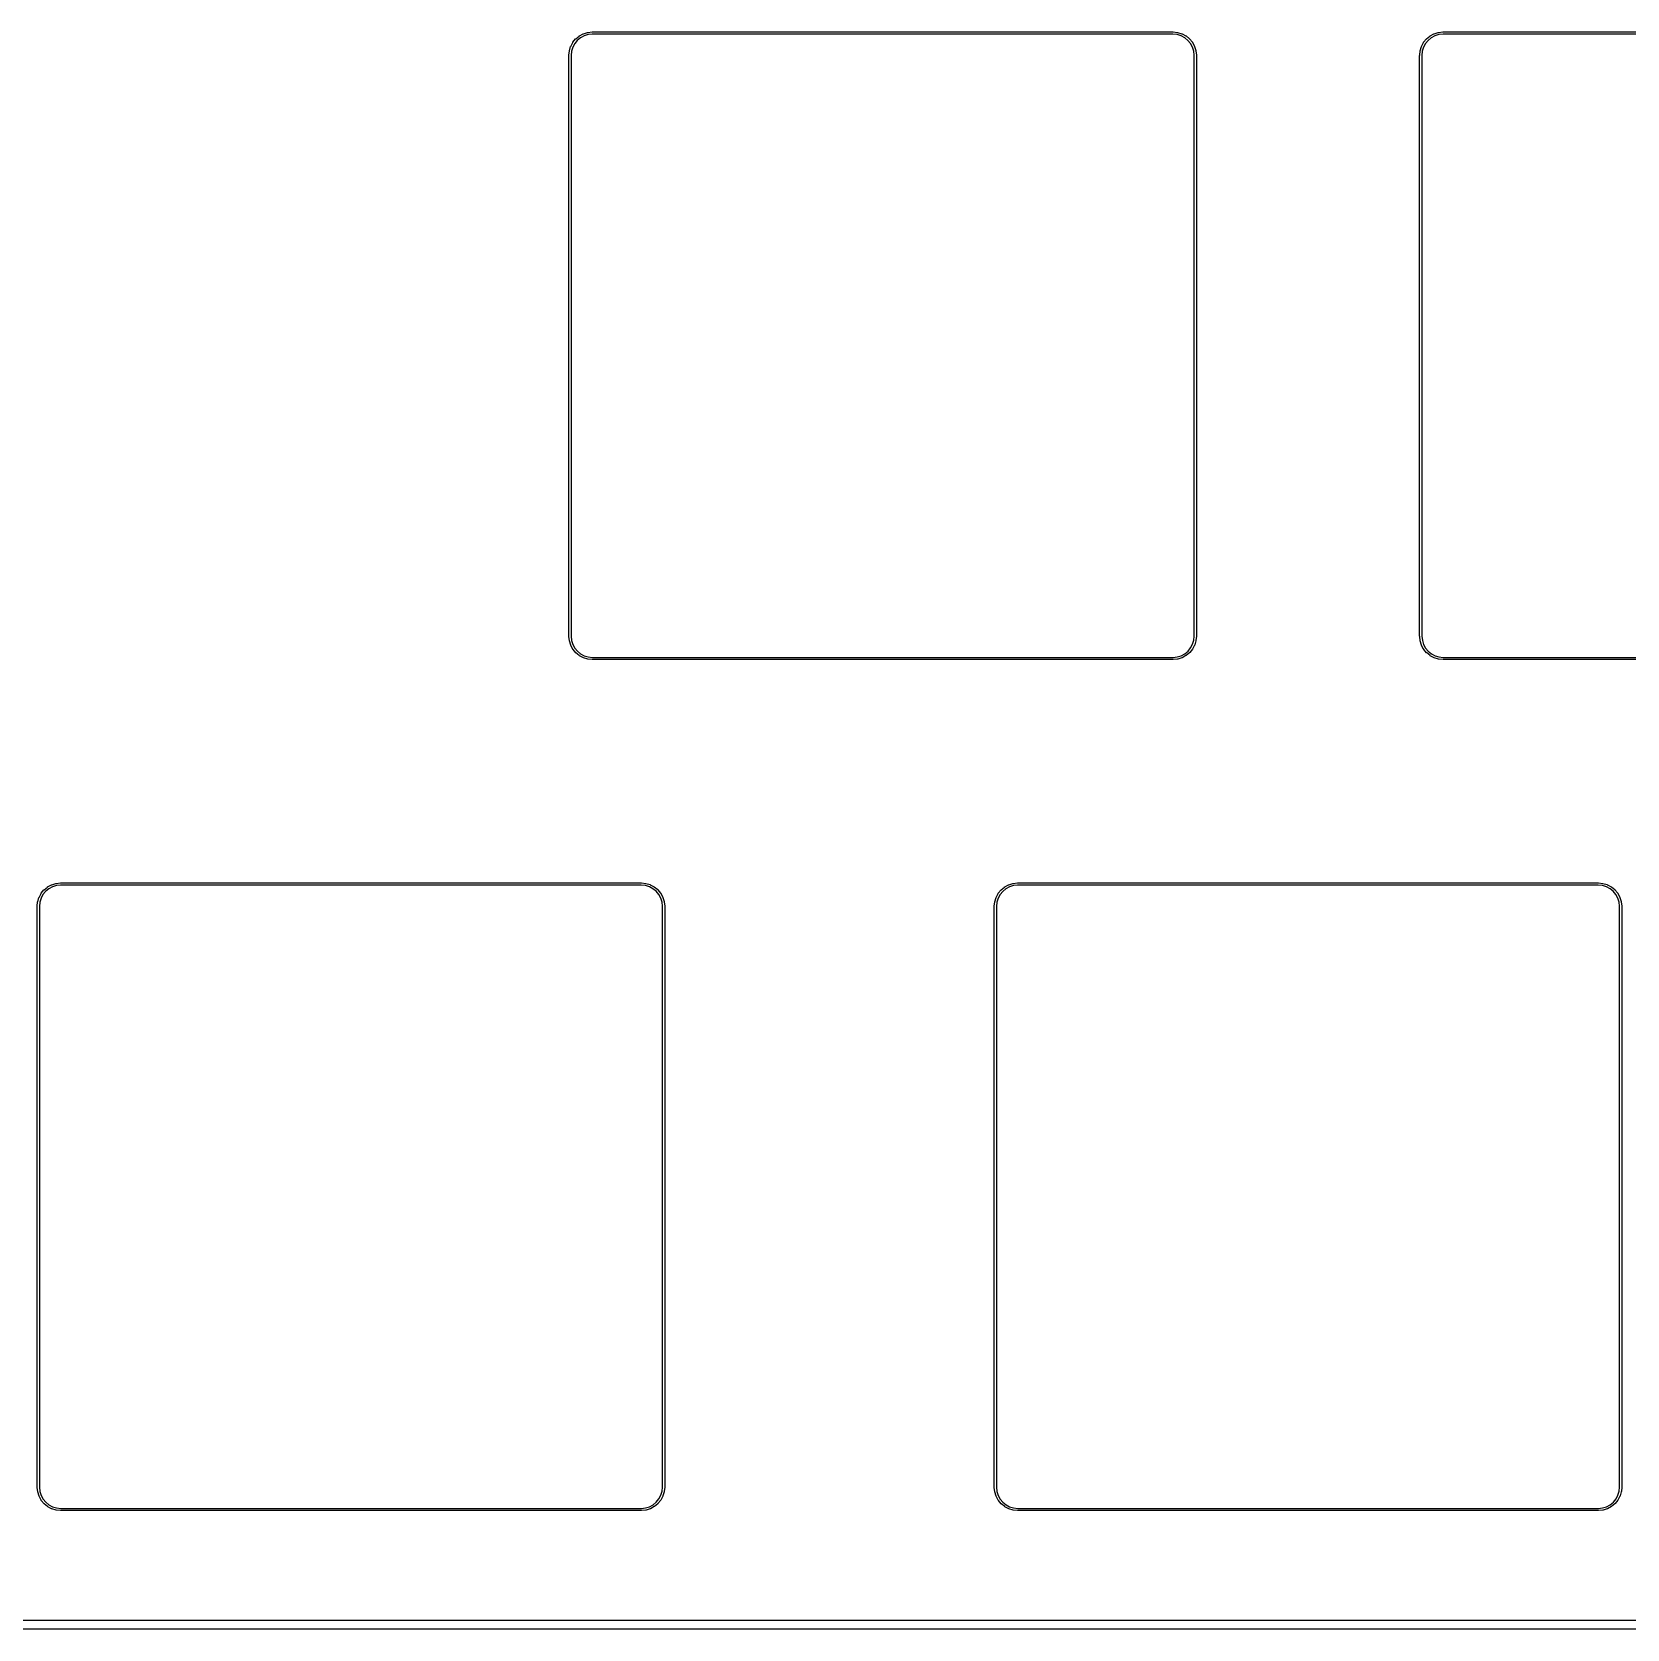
# Model space of a CAD drawing. Extents: x 13 to 256, y -97 to -9.
# Drawn here: x 36.51 to 72.23, y -91.43 to -55.68 of the extents above; entities that cross this region are included whole.
import ezdxf

# ---------------------------------------------------------------- set-up
doc = ezdxf.new("R2010")
doc.units = 0
doc.layers.add('BLACK', color=7, linetype='CONTINUOUS')

msp = doc.modelspace()

# ---------------------------------------------------------------- linework, layer by layer
at = {"layer": 'BLACK', "linetype": 'CONTINUOUS'}
for p, q in [((48.6883, -55.8307), (48.7635, -55.7685)), ((48.7635, -55.7685), (48.7637, -55.7683)), ((48.7637, -55.7683), (48.7657, -55.767)), ((48.7657, -55.767), (48.7675, -55.7658)), ((48.7675, -55.7658), (48.8534, -55.7194)), ((48.875, -55.7645), (48.7935, -55.8086)), ((48.8534, -55.7194), (48.8537, -55.7192)), ((48.8537, -55.7192), (48.8558, -55.7184)), ((48.8558, -55.7184), (48.8578, -55.7175)), ((48.8578, -55.7175), (48.9511, -55.6886)), ((48.9635, -55.7371), (48.875, -55.7645)), ((48.9511, -55.6886), (48.9514, -55.6885)), ((48.9514, -55.6885), (48.9536, -55.6881)), ((48.9536, -55.6881), (48.9558, -55.6876)), ((48.9558, -55.6876), (49.0529, -55.6774)), ((49.0569, -55.7273), (48.9635, -55.7371)), ((49.0529, -55.6774), (49.0532, -55.6774)), ((49.0532, -55.6774), (49.0543, -55.6774)), ((49.0543, -55.6774), (49.0554, -55.6773)), ((49.0554, -55.6773), (49.0577, -55.6773)), ((49.0591, -55.7273), (49.0569, -55.7273)), ((49.0577, -55.6773), (49.0578, -55.6773)), ((49.0578, -55.6773), (62.0602, -55.6773)), ((62.0578, -55.7273), (49.0591, -55.7273)), ((62.1512, -55.7365), (62.0578, -55.7273)), ((62.0602, -55.6773), (62.0614, -55.6774)), ((62.0614, -55.6774), (62.0614, -55.6774)), ((62.0614, -55.6774), (62.1586, -55.6869)), ((62.24, -55.7633), (62.1512, -55.7365)), ((62.1586, -55.6869), (62.1589, -55.687)), ((62.1589, -55.687), (62.1611, -55.6875)), ((62.1611, -55.6875), (62.1633, -55.6879)), ((62.1633, -55.6879), (62.2568, -55.7161)), ((62.3218, -55.8068), (62.24, -55.7633)), ((62.2568, -55.7161), (62.2571, -55.7162)), ((62.2571, -55.7162), (62.2592, -55.7171)), ((62.2592, -55.7171), (62.2613, -55.718)), ((62.2613, -55.718), (62.3474, -55.7638)), ((62.3474, -55.7638), (62.3477, -55.7639)), ((62.3477, -55.7639), (62.3496, -55.7652)), ((62.3496, -55.7652), (62.3515, -55.7665)), ((62.3515, -55.7665), (62.4271, -55.8281)), ((67.7371, -55.8307), (67.8123, -55.7685)), ((67.8123, -55.7685), (67.8125, -55.7683)), ((67.8125, -55.7683), (67.8145, -55.767)), ((67.8145, -55.767), (67.8163, -55.7658)), ((67.8163, -55.7658), (67.9022, -55.7194)), ((67.9238, -55.7645), (67.8423, -55.8086)), ((67.9022, -55.7194), (67.9025, -55.7192)), ((67.9025, -55.7192), (67.9046, -55.7184)), ((67.9046, -55.7184), (67.9066, -55.7175)), ((67.9066, -55.7175), (67.9999, -55.6886)), ((68.0123, -55.7371), (67.9238, -55.7645)), ((67.9999, -55.6886), (68.0002, -55.6885)), ((68.0002, -55.6885), (68.0024, -55.6881)), ((68.0024, -55.6881), (68.0046, -55.6876)), ((68.0046, -55.6876), (68.1017, -55.6774)), ((68.1057, -55.7273), (68.0123, -55.7371)), ((68.1017, -55.6774), (68.102, -55.6774)), ((68.102, -55.6774), (68.1031, -55.6774)), ((68.1031, -55.6774), (68.1042, -55.6773)), ((68.1042, -55.6773), (68.1065, -55.6773)), ((68.1079, -55.7273), (68.1057, -55.7273)), ((68.1065, -55.6773), (68.1066, -55.6773)), ((68.1066, -55.6773), (81.109, -55.6773)), ((81.1066, -55.7273), (68.1079, -55.7273)), ((48.5341, -56.1999), (48.5436, -56.1027)), ((48.5436, -56.1027), (48.5437, -56.1024)), ((48.5437, -56.1024), (48.5442, -56.1001)), ((48.5442, -56.1001), (48.5446, -56.098)), ((48.5446, -56.098), (48.5728, -56.0045)), ((48.5728, -56.0045), (48.5729, -56.0042)), ((48.5729, -56.0042), (48.5738, -56.0021)), ((48.5738, -56.0021), (48.5747, -56)), ((48.5747, -56), (48.6205, -55.9139)), ((48.5932, -56.1101), (48.584, -56.2035)), ((48.62, -56.0213), (48.5932, -56.1101)), ((48.6635, -55.9395), (48.62, -56.0213)), ((48.6205, -55.9139), (48.6206, -55.9136)), ((48.6206, -55.9136), (48.6219, -55.9117)), ((48.6219, -55.9117), (48.6232, -55.9098)), ((48.6232, -55.9098), (48.6848, -55.8342)), ((48.722, -55.8677), (48.6635, -55.9395)), ((48.6848, -55.8342), (48.6851, -55.8339)), ((48.6851, -55.8339), (48.6867, -55.8323)), ((48.6867, -55.8323), (48.6883, -55.8307)), ((48.7935, -55.8086), (48.722, -55.8677)), ((62.3936, -55.8653), (62.3218, -55.8068)), ((62.4527, -55.9368), (62.3936, -55.8653)), ((62.4271, -55.8281), (62.4274, -55.8284)), ((62.4274, -55.8284), (62.429, -55.83)), ((62.429, -55.83), (62.4306, -55.8316)), ((62.4306, -55.8316), (62.4928, -55.9068)), ((62.4968, -56.0183), (62.4527, -55.9368)), ((62.4928, -55.9068), (62.493, -55.907)), ((62.493, -55.907), (62.4943, -55.909)), ((62.4943, -55.909), (62.4955, -55.9108)), ((62.4955, -55.9108), (62.5419, -55.9967)), ((62.5242, -56.1068), (62.4968, -56.0183)), ((62.534, -56.2002), (62.5242, -56.1068)), ((62.5419, -55.9967), (62.5421, -55.997)), ((62.5421, -55.997), (62.5429, -55.9991)), ((62.5429, -55.9991), (62.5438, -56.0011)), ((62.5438, -56.0011), (62.5727, -56.0944)), ((62.5727, -56.0944), (62.5728, -56.0947)), ((62.5728, -56.0947), (62.5732, -56.0969)), ((62.5732, -56.0969), (62.5737, -56.0991)), ((62.5737, -56.0991), (62.5839, -56.1962)), ((67.5829, -56.1999), (67.5924, -56.1027)), ((67.5924, -56.1027), (67.5925, -56.1024)), ((67.5925, -56.1024), (67.593, -56.1001)), ((67.593, -56.1001), (67.5934, -56.098)), ((67.5934, -56.098), (67.6216, -56.0045)), ((67.6216, -56.0045), (67.6217, -56.0042)), ((67.6217, -56.0042), (67.6226, -56.0021)), ((67.6226, -56.0021), (67.6235, -56)), ((67.6235, -56), (67.6693, -55.9139)), ((67.642, -56.1101), (67.6328, -56.2035)), ((67.6688, -56.0213), (67.642, -56.1101)), ((67.7123, -55.9395), (67.6688, -56.0213)), ((67.6693, -55.9139), (67.6694, -55.9136)), ((67.6694, -55.9136), (67.6707, -55.9117)), ((67.6707, -55.9117), (67.672, -55.9098)), ((67.672, -55.9098), (67.7336, -55.8342)), ((67.7708, -55.8677), (67.7123, -55.9395)), ((67.7336, -55.8342), (67.7339, -55.8339)), ((67.7339, -55.8339), (67.7355, -55.8323)), ((67.7355, -55.8323), (67.7371, -55.8307)), ((67.8423, -55.8086), (67.7708, -55.8677)), ((48.534, -56.2011), (48.5341, -56.1999)), ((48.534, -69.202), (48.534, -56.2011)), ((48.5341, -56.1999), (48.5341, -56.1999)), ((48.584, -56.2035), (48.584, -69.2022)), ((62.534, -56.2024), (62.534, -56.2002)), ((62.534, -69.2011), (62.534, -56.2024)), ((62.534, -56.2024), (62.534, -56.2024)), ((62.5839, -56.1962), (62.5839, -56.1965)), ((62.5839, -56.1965), (62.5839, -56.1976)), ((62.5839, -56.1976), (62.584, -56.1987)), ((62.584, -56.1987), (62.584, -56.201)), ((62.584, -56.201), (62.584, -56.2011)), ((62.584, -56.2011), (62.584, -69.2035)), ((67.5828, -56.2011), (67.5829, -56.1999)), ((67.5828, -69.202), (67.5828, -56.2011)), ((67.5829, -56.1999), (67.5829, -56.1999)), ((67.6328, -56.2035), (67.6328, -69.2022)), ((48.534, -69.2024), (48.534, -69.202)), ((48.534, -69.2027), (48.534, -69.2024)), ((48.534, -69.2035), (48.534, -69.2027)), ((48.534, -69.2059), (48.534, -69.2035)), ((48.534, -69.2035), (48.534, -69.2035)), ((48.5341, -69.207), (48.534, -69.2059)), ((48.5341, -69.2081), (48.5341, -69.207)), ((48.5341, -69.2084), (48.5341, -69.2081)), ((48.5443, -69.3055), (48.5341, -69.2084)), ((48.5448, -69.3077), (48.5443, -69.3055)), ((48.5452, -69.3099), (48.5448, -69.3077)), ((48.5453, -69.3102), (48.5452, -69.3099)), ((48.5742, -69.4035), (48.5453, -69.3102)), ((48.584, -69.2022), (48.584, -69.2044)), ((48.584, -69.2044), (48.5938, -69.2978)), ((48.5938, -69.2978), (48.6212, -69.3863)), ((62.498, -69.3833), (62.5248, -69.2945)), ((62.5248, -69.2945), (62.534, -69.2011)), ((62.5734, -69.3066), (62.5452, -69.4001)), ((62.5738, -69.3044), (62.5734, -69.3066)), ((62.5743, -69.3022), (62.5738, -69.3044)), ((62.5744, -69.3019), (62.5743, -69.3022)), ((62.5839, -69.2047), (62.5744, -69.3019)), ((62.584, -69.2035), (62.5839, -69.2047)), ((62.5839, -69.2047), (62.5839, -69.2047)), ((67.5828, -69.2024), (67.5828, -69.202)), ((67.5828, -69.2027), (67.5828, -69.2024)), ((67.5828, -69.2035), (67.5828, -69.2027)), ((67.5828, -69.2059), (67.5828, -69.2035)), ((67.5828, -69.2035), (67.5828, -69.2035)), ((67.5829, -69.207), (67.5828, -69.2059)), ((67.5829, -69.2081), (67.5829, -69.207)), ((67.5829, -69.2084), (67.5829, -69.2081)), ((67.5931, -69.3055), (67.5829, -69.2084)), ((67.5936, -69.3077), (67.5931, -69.3055)), ((67.594, -69.3099), (67.5936, -69.3077)), ((67.5941, -69.3102), (67.594, -69.3099)), ((67.623, -69.4035), (67.5941, -69.3102)), ((67.6328, -69.2022), (67.6328, -69.2044)), ((67.6328, -69.2044), (67.6426, -69.2978)), ((67.6426, -69.2978), (67.67, -69.3863)), ((48.5751, -69.4055), (48.5742, -69.4035)), ((48.5759, -69.4076), (48.5751, -69.4055)), ((48.5761, -69.4079), (48.5759, -69.4076)), ((48.6225, -69.4938), (48.5761, -69.4079)), ((48.6212, -69.3863), (48.6653, -69.4678)), ((48.6237, -69.4957), (48.6225, -69.4938)), ((48.625, -69.4976), (48.6237, -69.4957)), ((48.6252, -69.4978), (48.625, -69.4976)), ((48.6874, -69.573), (48.6252, -69.4978)), ((48.6653, -69.4678), (48.7244, -69.5393)), ((48.689, -69.5746), (48.6874, -69.573)), ((48.6906, -69.5762), (48.689, -69.5746)), ((48.6909, -69.5765), (48.6906, -69.5762)), ((48.7665, -69.6381), (48.6909, -69.5765)), ((48.6909, -69.5765), (48.6909, -69.5765)), ((48.6909, -69.5765), (48.6909, -69.5765)), ((48.7244, -69.5393), (48.7962, -69.5978)), ((48.7684, -69.6394), (48.7665, -69.6381)), ((48.7703, -69.6407), (48.7684, -69.6394)), ((48.7706, -69.6408), (48.7703, -69.6407)), ((48.8567, -69.6866), (48.7706, -69.6408)), ((48.7962, -69.5978), (48.878, -69.6413)), ((48.8588, -69.6875), (48.8567, -69.6866)), ((48.8609, -69.6884), (48.8588, -69.6875)), ((48.8612, -69.6885), (48.8609, -69.6884)), ((48.9547, -69.7167), (48.8612, -69.6885)), ((48.878, -69.6413), (48.9668, -69.6681)), ((48.9668, -69.6681), (49.0602, -69.6773)), ((49.0602, -69.6773), (62.0589, -69.6773)), ((62.0589, -69.6773), (62.0611, -69.6773)), ((62.0611, -69.6773), (62.1545, -69.6675)), ((62.1545, -69.6675), (62.243, -69.6401)), ((62.2602, -69.6871), (62.1669, -69.716)), ((62.243, -69.6401), (62.3245, -69.596)), ((62.2622, -69.6862), (62.2602, -69.6871)), ((62.2643, -69.6854), (62.2622, -69.6862)), ((62.2646, -69.6852), (62.2643, -69.6854)), ((62.3505, -69.6388), (62.2646, -69.6852)), ((62.3245, -69.596), (62.396, -69.5369)), ((62.3524, -69.6376), (62.3505, -69.6388)), ((62.3543, -69.6363), (62.3524, -69.6376)), ((62.3545, -69.6361), (62.3543, -69.6363)), ((62.4297, -69.5739), (62.3545, -69.6361)), ((62.396, -69.5369), (62.4545, -69.4651)), ((62.4313, -69.5723), (62.4297, -69.5739)), ((62.4329, -69.5707), (62.4313, -69.5723)), ((62.4332, -69.5704), (62.4329, -69.5707)), ((62.4948, -69.4948), (62.4332, -69.5704)), ((62.4332, -69.5704), (62.4332, -69.5704)), ((62.4332, -69.5704), (62.4332, -69.5704)), ((62.4545, -69.4651), (62.498, -69.3833)), ((62.4961, -69.4929), (62.4948, -69.4948)), ((62.4974, -69.491), (62.4961, -69.4929)), ((62.4975, -69.4907), (62.4974, -69.491)), ((62.5433, -69.4046), (62.4975, -69.4907)), ((62.5442, -69.4025), (62.5433, -69.4046)), ((62.5451, -69.4004), (62.5442, -69.4025)), ((62.5452, -69.4001), (62.5451, -69.4004)), ((67.6239, -69.4055), (67.623, -69.4035)), ((67.6247, -69.4076), (67.6239, -69.4055)), ((67.6249, -69.4079), (67.6247, -69.4076)), ((67.6713, -69.4938), (67.6249, -69.4079)), ((67.67, -69.3863), (67.7141, -69.4678)), ((67.6725, -69.4957), (67.6713, -69.4938)), ((67.6738, -69.4976), (67.6725, -69.4957)), ((67.674, -69.4978), (67.6738, -69.4976)), ((67.7362, -69.573), (67.674, -69.4978)), ((67.7141, -69.4678), (67.7732, -69.5393)), ((67.7378, -69.5746), (67.7362, -69.573)), ((67.7394, -69.5762), (67.7378, -69.5746)), ((67.7397, -69.5765), (67.7394, -69.5762)), ((67.8153, -69.6381), (67.7397, -69.5765)), ((67.7397, -69.5765), (67.7397, -69.5765)), ((67.7397, -69.5765), (67.7397, -69.5765)), ((67.7732, -69.5393), (67.845, -69.5978)), ((67.8172, -69.6394), (67.8153, -69.6381)), ((67.8191, -69.6407), (67.8172, -69.6394)), ((67.8194, -69.6408), (67.8191, -69.6407)), ((67.9055, -69.6866), (67.8194, -69.6408)), ((67.845, -69.5978), (67.9268, -69.6413)), ((67.9076, -69.6875), (67.9055, -69.6866)), ((67.9097, -69.6884), (67.9076, -69.6875)), ((67.91, -69.6885), (67.9097, -69.6884)), ((68.0035, -69.7167), (67.91, -69.6885)), ((67.9268, -69.6413), (68.0156, -69.6681)), ((68.0156, -69.6681), (68.109, -69.6773)), ((68.109, -69.6773), (81.1077, -69.6773)), ((48.9569, -69.7171), (48.9547, -69.7167)), ((48.9591, -69.7176), (48.9569, -69.7171)), ((48.9594, -69.7177), (48.9591, -69.7176)), ((49.0566, -69.7272), (48.9594, -69.7177)), ((48.9594, -69.7177), (48.9594, -69.7177)), ((49.0566, -69.7272), (49.0566, -69.7272)), ((49.0578, -69.7273), (49.0566, -69.7272)), ((62.0602, -69.7273), (49.0578, -69.7273)), ((62.0603, -69.7273), (62.0602, -69.7273)), ((62.0626, -69.7273), (62.0603, -69.7273)), ((62.0637, -69.7272), (62.0626, -69.7273)), ((62.0648, -69.7272), (62.0637, -69.7272)), ((62.0651, -69.7272), (62.0648, -69.7272)), ((62.1622, -69.717), (62.0651, -69.7272)), ((62.1644, -69.7165), (62.1622, -69.717)), ((62.1666, -69.7161), (62.1644, -69.7165)), ((62.1669, -69.716), (62.1666, -69.7161)), ((68.0057, -69.7171), (68.0035, -69.7167)), ((68.0079, -69.7176), (68.0057, -69.7171)), ((68.0082, -69.7177), (68.0079, -69.7176)), ((68.1054, -69.7272), (68.0082, -69.7177)), ((68.0082, -69.7177), (68.0082, -69.7177)), ((68.1054, -69.7272), (68.1054, -69.7272)), ((68.1066, -69.7273), (68.1054, -69.7272)), ((81.109, -69.7273), (68.1066, -69.7273)), ((36.6391, -75.1468), (36.6673, -75.0533)), ((36.6673, -75.0533), (36.6674, -75.053)), ((36.6674, -75.053), (36.6683, -75.0509)), ((36.6683, -75.0509), (36.6692, -75.0488)), ((36.6692, -75.0488), (36.715, -74.9627)), ((36.7145, -75.0701), (36.6877, -75.1589)), ((36.758, -74.9883), (36.7145, -75.0701)), ((36.715, -74.9627), (36.7151, -74.9624)), ((36.7151, -74.9624), (36.7164, -74.9605)), ((36.7164, -74.9605), (36.7177, -74.9586)), ((36.7177, -74.9586), (36.7793, -74.883)), ((36.8165, -74.9165), (36.758, -74.9883)), ((36.7793, -74.883), (36.7796, -74.8827)), ((36.7796, -74.8827), (36.7812, -74.8811)), ((36.7812, -74.8811), (36.7828, -74.8795)), ((36.7828, -74.8795), (36.858, -74.8173)), ((36.888, -74.8574), (36.8165, -74.9165)), ((36.858, -74.8173), (36.8582, -74.8171)), ((36.8582, -74.8171), (36.8602, -74.8158)), ((36.8602, -74.8158), (36.862, -74.8146)), ((36.862, -74.8146), (36.9479, -74.7682)), ((36.9695, -74.8133), (36.888, -74.8574)), ((36.9479, -74.7682), (36.9482, -74.768)), ((36.9482, -74.768), (36.9503, -74.7672)), ((36.9503, -74.7672), (36.9523, -74.7663)), ((36.9523, -74.7663), (37.0456, -74.7374)), ((37.058, -74.7859), (36.9695, -74.8133)), ((37.0456, -74.7374), (37.0459, -74.7373)), ((37.0459, -74.7373), (37.0481, -74.7369)), ((37.0481, -74.7369), (37.0503, -74.7364)), ((37.0503, -74.7364), (37.1474, -74.7262)), ((37.1514, -74.7761), (37.058, -74.7859)), ((37.1474, -74.7262), (37.1477, -74.7262)), ((37.1477, -74.7262), (37.1488, -74.7262)), ((37.1488, -74.7262), (37.1499, -74.7261)), ((37.1499, -74.7261), (37.1522, -74.7261)), ((37.1536, -74.7761), (37.1514, -74.7761)), ((37.1522, -74.7261), (37.1523, -74.7261)), ((37.1523, -74.7261), (50.1547, -74.7261)), ((50.1523, -74.7761), (37.1536, -74.7761)), ((50.2457, -74.7853), (50.1523, -74.7761)), ((50.1547, -74.7261), (50.1559, -74.7262)), ((50.1559, -74.7262), (50.1559, -74.7262)), ((50.1559, -74.7262), (50.2531, -74.7357)), ((50.3345, -74.8121), (50.2457, -74.7853)), ((50.2531, -74.7357), (50.2534, -74.7358)), ((50.2534, -74.7358), (50.2556, -74.7363)), ((50.2556, -74.7363), (50.2578, -74.7367)), ((50.2578, -74.7367), (50.3513, -74.7649)), ((50.4163, -74.8556), (50.3345, -74.8121)), ((50.3513, -74.7649), (50.3516, -74.765)), ((50.3516, -74.765), (50.3537, -74.7659)), ((50.3537, -74.7659), (50.3558, -74.7668)), ((50.3558, -74.7668), (50.4419, -74.8126)), ((50.4881, -74.9141), (50.4163, -74.8556)), ((50.4419, -74.8126), (50.4422, -74.8127)), ((50.4422, -74.8127), (50.4441, -74.814)), ((50.4441, -74.814), (50.446, -74.8153)), ((50.446, -74.8153), (50.5216, -74.8769)), ((50.5472, -74.9856), (50.4881, -74.9141)), ((50.5216, -74.8769), (50.5219, -74.8772)), ((50.5219, -74.8772), (50.5235, -74.8788)), ((50.5235, -74.8788), (50.5251, -74.8804)), ((50.5251, -74.8804), (50.5873, -74.9556)), ((50.5913, -75.0671), (50.5472, -74.9856)), ((50.5873, -74.9556), (50.5875, -74.9558)), ((50.5875, -74.9558), (50.5888, -74.9578)), ((50.5888, -74.9578), (50.59, -74.9596)), ((50.59, -74.9596), (50.6364, -75.0455)), ((50.6187, -75.1556), (50.5913, -75.0671)), ((50.6364, -75.0455), (50.6366, -75.0458)), ((50.6366, -75.0458), (50.6374, -75.0479)), ((50.6374, -75.0479), (50.6383, -75.0499)), ((50.6383, -75.0499), (50.6672, -75.1432)), ((58.069, -75.1468), (58.0972, -75.0533)), ((58.0972, -75.0533), (58.0973, -75.053)), ((58.0973, -75.053), (58.0982, -75.0509)), ((58.0982, -75.0509), (58.0991, -75.0488)), ((58.0991, -75.0488), (58.1449, -74.9627)), ((58.1444, -75.0701), (58.1176, -75.1589)), ((58.1879, -74.9883), (58.1444, -75.0701)), ((58.1449, -74.9627), (58.145, -74.9624)), ((58.145, -74.9624), (58.1463, -74.9605)), ((58.1463, -74.9605), (58.1476, -74.9586)), ((58.1476, -74.9586), (58.2092, -74.883)), ((58.2464, -74.9165), (58.1879, -74.9883)), ((58.2092, -74.883), (58.2095, -74.8827)), ((58.2095, -74.8827), (58.2111, -74.8811)), ((58.2111, -74.8811), (58.2127, -74.8795)), ((58.2127, -74.8795), (58.2879, -74.8173)), ((58.3179, -74.8574), (58.2464, -74.9165)), ((58.2879, -74.8173), (58.2881, -74.8171)), ((58.2881, -74.8171), (58.2901, -74.8158)), ((58.2901, -74.8158), (58.2919, -74.8146)), ((58.2919, -74.8146), (58.3778, -74.7682)), ((58.3994, -74.8133), (58.3179, -74.8574)), ((58.3778, -74.7682), (58.3781, -74.768)), ((58.3781, -74.768), (58.3802, -74.7672)), ((58.3802, -74.7672), (58.3822, -74.7663)), ((58.3822, -74.7663), (58.4755, -74.7374)), ((58.4879, -74.7859), (58.3994, -74.8133)), ((58.4755, -74.7374), (58.4758, -74.7373)), ((58.4758, -74.7373), (58.478, -74.7369)), ((58.478, -74.7369), (58.4802, -74.7364)), ((58.4802, -74.7364), (58.5773, -74.7262)), ((58.5813, -74.7761), (58.4879, -74.7859)), ((58.5773, -74.7262), (58.5776, -74.7262)), ((58.5776, -74.7262), (58.5787, -74.7262)), ((58.5787, -74.7262), (58.5798, -74.7261)), ((58.5798, -74.7261), (58.5821, -74.7261)), ((58.5835, -74.7761), (58.5813, -74.7761)), ((58.5821, -74.7261), (58.5822, -74.7261)), ((58.5822, -74.7261), (71.5846, -74.7261)), ((71.5822, -74.7761), (58.5835, -74.7761)), ((71.6756, -74.7853), (71.5822, -74.7761)), ((71.5846, -74.7261), (71.5858, -74.7262)), ((71.5858, -74.7262), (71.5858, -74.7262)), ((71.5858, -74.7262), (71.683, -74.7357)), ((71.7644, -74.8121), (71.6756, -74.7853)), ((71.683, -74.7357), (71.6833, -74.7358)), ((71.6833, -74.7358), (71.6855, -74.7363)), ((71.6855, -74.7363), (71.6877, -74.7367)), ((71.6877, -74.7367), (71.7812, -74.7649)), ((71.8462, -74.8556), (71.7644, -74.8121)), ((71.7812, -74.7649), (71.7815, -74.765)), ((71.7815, -74.765), (71.7836, -74.7659)), ((71.7836, -74.7659), (71.7857, -74.7668)), ((71.7857, -74.7668), (71.8718, -74.8126)), ((71.918, -74.9141), (71.8462, -74.8556)), ((71.8718, -74.8126), (71.8721, -74.8127)), ((71.8721, -74.8127), (71.874, -74.814)), ((71.874, -74.814), (71.8759, -74.8153)), ((71.8759, -74.8153), (71.9515, -74.8769)), ((71.9771, -74.9856), (71.918, -74.9141)), ((71.9515, -74.8769), (71.9518, -74.8772)), ((71.9518, -74.8772), (71.9534, -74.8788)), ((71.9534, -74.8788), (71.955, -74.8804)), ((71.955, -74.8804), (72.0172, -74.9556)), ((72.0212, -75.0671), (71.9771, -74.9856)), ((72.0172, -74.9556), (72.0174, -74.9558)), ((72.0174, -74.9558), (72.0187, -74.9578)), ((72.0187, -74.9578), (72.0199, -74.9596)), ((72.0199, -74.9596), (72.0663, -75.0455)), ((72.0486, -75.1556), (72.0212, -75.0671)), ((72.0663, -75.0455), (72.0665, -75.0458)), ((72.0665, -75.0458), (72.0673, -75.0479)), ((72.0673, -75.0479), (72.0682, -75.0499)), ((72.0682, -75.0499), (72.0971, -75.1432)), ((36.6285, -75.2499), (36.6286, -75.2487)), ((36.6285, -88.2508), (36.6285, -75.2499)), ((36.6286, -75.2487), (36.6381, -75.1515)), ((36.6286, -75.2487), (36.6286, -75.2487)), ((36.6381, -75.1515), (36.6382, -75.1512)), ((36.6382, -75.1512), (36.6387, -75.1489)), ((36.6387, -75.1489), (36.6391, -75.1468)), ((36.6877, -75.1589), (36.6785, -75.2523)), ((36.6785, -75.2523), (36.6785, -88.251)), ((50.6285, -75.249), (50.6187, -75.1556)), ((50.6285, -75.2512), (50.6285, -75.249)), ((50.6285, -88.2499), (50.6285, -75.2512)), ((50.6285, -75.2512), (50.6285, -75.2512)), ((50.6672, -75.1432), (50.6673, -75.1435)), ((50.6673, -75.1435), (50.6677, -75.1457)), ((50.6677, -75.1457), (50.6682, -75.1479)), ((50.6682, -75.1479), (50.6784, -75.245)), ((50.6784, -75.245), (50.6784, -75.2453)), ((50.6784, -75.2453), (50.6784, -75.2464)), ((50.6784, -75.2464), (50.6785, -75.2475)), ((50.6785, -75.2475), (50.6785, -75.2498)), ((50.6785, -75.2498), (50.6785, -75.2499)), ((50.6785, -75.2499), (50.6785, -88.2523)), ((58.0584, -75.2499), (58.0585, -75.2487)), ((58.0584, -88.2508), (58.0584, -75.2499)), ((58.0585, -75.2487), (58.068, -75.1515)), ((58.0585, -75.2487), (58.0585, -75.2487)), ((58.068, -75.1515), (58.0681, -75.1512)), ((58.0681, -75.1512), (58.0686, -75.1489)), ((58.0686, -75.1489), (58.069, -75.1468)), ((58.1176, -75.1589), (58.1084, -75.2523)), ((58.1084, -75.2523), (58.1084, -88.251)), ((72.0584, -75.249), (72.0486, -75.1556)), ((72.0584, -75.2512), (72.0584, -75.249)), ((72.0584, -88.2499), (72.0584, -75.2512)), ((72.0584, -75.2512), (72.0584, -75.2512)), ((72.0971, -75.1432), (72.0972, -75.1435)), ((72.0972, -75.1435), (72.0976, -75.1457)), ((72.0976, -75.1457), (72.0981, -75.1479)), ((72.0981, -75.1479), (72.1083, -75.245)), ((72.1083, -75.245), (72.1083, -75.2453)), ((72.1083, -75.2453), (72.1083, -75.2464)), ((72.1083, -75.2464), (72.1084, -75.2475)), ((72.1084, -75.2475), (72.1084, -75.2498)), ((72.1084, -75.2498), (72.1084, -75.2499)), ((72.1084, -75.2499), (72.1084, -88.2523)), ((36.6285, -88.2512), (36.6285, -88.2508)), ((36.6285, -88.2515), (36.6285, -88.2512)), ((36.6285, -88.2523), (36.6285, -88.2515)), ((36.6285, -88.2547), (36.6285, -88.2523)), ((36.6285, -88.2523), (36.6285, -88.2523)), ((36.6286, -88.2558), (36.6285, -88.2547)), ((36.6286, -88.2569), (36.6286, -88.2558)), ((36.6286, -88.2572), (36.6286, -88.2569)), ((36.6388, -88.3543), (36.6286, -88.2572)), ((36.6785, -88.251), (36.6785, -88.2532)), ((36.6785, -88.2532), (36.6883, -88.3466)), ((50.6193, -88.3433), (50.6285, -88.2499)), ((50.6784, -88.2535), (50.6689, -88.3507)), ((50.6785, -88.2523), (50.6784, -88.2535)), ((50.6784, -88.2535), (50.6784, -88.2535)), ((58.0584, -88.2512), (58.0584, -88.2508)), ((58.0584, -88.2515), (58.0584, -88.2512)), ((58.0584, -88.2523), (58.0584, -88.2515)), ((58.0584, -88.2547), (58.0584, -88.2523)), ((58.0584, -88.2523), (58.0584, -88.2523)), ((58.0585, -88.2558), (58.0584, -88.2547)), ((58.0585, -88.2569), (58.0585, -88.2558)), ((58.0585, -88.2572), (58.0585, -88.2569)), ((58.0687, -88.3543), (58.0585, -88.2572)), ((58.1084, -88.251), (58.1084, -88.2532)), ((58.1084, -88.2532), (58.1182, -88.3466)), ((72.0492, -88.3433), (72.0584, -88.2499)), ((72.1083, -88.2535), (72.0988, -88.3507)), ((72.1084, -88.2523), (72.1083, -88.2535)), ((72.1083, -88.2535), (72.1083, -88.2535)), ((36.6393, -88.3565), (36.6388, -88.3543)), ((36.6397, -88.3587), (36.6393, -88.3565)), ((36.6398, -88.359), (36.6397, -88.3587)), ((36.6687, -88.4523), (36.6398, -88.359)), ((36.6696, -88.4543), (36.6687, -88.4523)), ((36.6704, -88.4564), (36.6696, -88.4543)), ((36.6706, -88.4567), (36.6704, -88.4564)), ((36.717, -88.5426), (36.6706, -88.4567)), ((36.6883, -88.3466), (36.7157, -88.4351)), ((36.7157, -88.4351), (36.7598, -88.5166)), ((36.7182, -88.5445), (36.717, -88.5426)), ((36.7195, -88.5464), (36.7182, -88.5445)), ((36.7197, -88.5466), (36.7195, -88.5464)), ((36.7819, -88.6218), (36.7197, -88.5466)), ((36.7598, -88.5166), (36.8189, -88.5881)), ((36.7835, -88.6234), (36.7819, -88.6218)), ((36.7851, -88.625), (36.7835, -88.6234)), ((36.7854, -88.6253), (36.7851, -88.625)), ((36.861, -88.6869), (36.7854, -88.6253)), ((36.7854, -88.6253), (36.7854, -88.6253)), ((36.7854, -88.6253), (36.7854, -88.6253)), ((36.8189, -88.5881), (36.8907, -88.6466)), ((36.8907, -88.6466), (36.9725, -88.6901)), ((50.3375, -88.6889), (50.419, -88.6448)), ((50.419, -88.6448), (50.4905, -88.5857)), ((50.5242, -88.6227), (50.449, -88.6849)), ((50.4905, -88.5857), (50.549, -88.5139)), ((50.5258, -88.6211), (50.5242, -88.6227)), ((50.5274, -88.6195), (50.5258, -88.6211)), ((50.5277, -88.6192), (50.5274, -88.6195)), ((50.5893, -88.5436), (50.5277, -88.6192)), ((50.5277, -88.6192), (50.5277, -88.6192)), ((50.5277, -88.6192), (50.5277, -88.6192)), ((50.549, -88.5139), (50.5925, -88.4321)), ((50.5906, -88.5417), (50.5893, -88.5436)), ((50.5919, -88.5398), (50.5906, -88.5417)), ((50.592, -88.5395), (50.5919, -88.5398)), ((50.6378, -88.4534), (50.592, -88.5395)), ((50.5925, -88.4321), (50.6193, -88.3433)), ((50.6387, -88.4513), (50.6378, -88.4534)), ((50.6396, -88.4492), (50.6387, -88.4513)), ((50.6397, -88.4489), (50.6396, -88.4492)), ((50.6679, -88.3554), (50.6397, -88.4489)), ((50.6683, -88.3532), (50.6679, -88.3554)), ((50.6688, -88.351), (50.6683, -88.3532)), ((50.6689, -88.3507), (50.6688, -88.351)), ((58.0692, -88.3565), (58.0687, -88.3543)), ((58.0696, -88.3587), (58.0692, -88.3565)), ((58.0697, -88.359), (58.0696, -88.3587)), ((58.0986, -88.4523), (58.0697, -88.359)), ((58.0995, -88.4543), (58.0986, -88.4523)), ((58.1003, -88.4564), (58.0995, -88.4543)), ((58.1005, -88.4567), (58.1003, -88.4564)), ((58.1469, -88.5426), (58.1005, -88.4567)), ((58.1182, -88.3466), (58.1456, -88.4351)), ((58.1456, -88.4351), (58.1897, -88.5166)), ((58.1481, -88.5445), (58.1469, -88.5426)), ((58.1494, -88.5464), (58.1481, -88.5445)), ((58.1496, -88.5466), (58.1494, -88.5464)), ((58.2118, -88.6218), (58.1496, -88.5466)), ((58.1897, -88.5166), (58.2488, -88.5881)), ((58.2134, -88.6234), (58.2118, -88.6218)), ((58.215, -88.625), (58.2134, -88.6234)), ((58.2153, -88.6253), (58.215, -88.625)), ((58.2909, -88.6869), (58.2153, -88.6253)), ((58.2153, -88.6253), (58.2153, -88.6253)), ((58.2153, -88.6253), (58.2153, -88.6253)), ((58.2488, -88.5881), (58.3206, -88.6466)), ((58.3206, -88.6466), (58.4024, -88.6901)), ((71.7674, -88.6889), (71.8489, -88.6448)), ((71.8489, -88.6448), (71.9204, -88.5857)), ((71.9541, -88.6227), (71.8789, -88.6849)), ((71.9204, -88.5857), (71.9789, -88.5139)), ((71.9557, -88.6211), (71.9541, -88.6227)), ((71.9573, -88.6195), (71.9557, -88.6211)), ((71.9576, -88.6192), (71.9573, -88.6195)), ((72.0192, -88.5436), (71.9576, -88.6192)), ((71.9576, -88.6192), (71.9576, -88.6192)), ((71.9576, -88.6192), (71.9576, -88.6192)), ((71.9789, -88.5139), (72.0224, -88.4321)), ((72.0205, -88.5417), (72.0192, -88.5436)), ((72.0218, -88.5398), (72.0205, -88.5417)), ((72.0219, -88.5395), (72.0218, -88.5398)), ((72.0677, -88.4534), (72.0219, -88.5395)), ((72.0224, -88.4321), (72.0492, -88.3433)), ((72.0686, -88.4513), (72.0677, -88.4534)), ((72.0695, -88.4492), (72.0686, -88.4513)), ((72.0696, -88.4489), (72.0695, -88.4492)), ((72.0978, -88.3554), (72.0696, -88.4489)), ((72.0982, -88.3532), (72.0978, -88.3554)), ((72.0987, -88.351), (72.0982, -88.3532)), ((72.0988, -88.3507), (72.0987, -88.351)), ((36.8629, -88.6882), (36.861, -88.6869)), ((36.8648, -88.6895), (36.8629, -88.6882)), ((36.8651, -88.6896), (36.8648, -88.6895)), ((36.9512, -88.7354), (36.8651, -88.6896)), ((36.9533, -88.7363), (36.9512, -88.7354)), ((36.9554, -88.7372), (36.9533, -88.7363)), ((36.9557, -88.7373), (36.9554, -88.7372)), ((37.0492, -88.7655), (36.9557, -88.7373)), ((36.9725, -88.6901), (37.0613, -88.7169)), ((37.0514, -88.7659), (37.0492, -88.7655)), ((37.0536, -88.7664), (37.0514, -88.7659)), ((37.0539, -88.7665), (37.0536, -88.7664)), ((37.1511, -88.776), (37.0539, -88.7665)), ((37.0539, -88.7665), (37.0539, -88.7665)), ((37.0613, -88.7169), (37.1547, -88.7261)), ((37.1511, -88.776), (37.1511, -88.776)), ((37.1523, -88.7761), (37.1511, -88.776)), ((50.1547, -88.7761), (37.1523, -88.7761)), ((37.1547, -88.7261), (50.1534, -88.7261)), ((50.1534, -88.7261), (50.1556, -88.7261)), ((50.1548, -88.7761), (50.1547, -88.7761)), ((50.1571, -88.7761), (50.1548, -88.7761)), ((50.1556, -88.7261), (50.249, -88.7163)), ((50.1582, -88.776), (50.1571, -88.7761)), ((50.1593, -88.776), (50.1582, -88.776)), ((50.1596, -88.776), (50.1593, -88.776)), ((50.2567, -88.7658), (50.1596, -88.776)), ((50.249, -88.7163), (50.3375, -88.6889)), ((50.2589, -88.7653), (50.2567, -88.7658)), ((50.2611, -88.7649), (50.2589, -88.7653)), ((50.2614, -88.7648), (50.2611, -88.7649)), ((50.3547, -88.7359), (50.2614, -88.7648)), ((50.3567, -88.735), (50.3547, -88.7359)), ((50.3588, -88.7342), (50.3567, -88.735)), ((50.3591, -88.734), (50.3588, -88.7342)), ((50.445, -88.6876), (50.3591, -88.734)), ((50.4469, -88.6864), (50.445, -88.6876)), ((50.4488, -88.6851), (50.4469, -88.6864)), ((50.449, -88.6849), (50.4488, -88.6851)), ((58.2928, -88.6882), (58.2909, -88.6869)), ((58.2947, -88.6895), (58.2928, -88.6882)), ((58.295, -88.6896), (58.2947, -88.6895)), ((58.3811, -88.7354), (58.295, -88.6896)), ((58.3832, -88.7363), (58.3811, -88.7354)), ((58.3853, -88.7372), (58.3832, -88.7363)), ((58.3856, -88.7373), (58.3853, -88.7372)), ((58.4791, -88.7655), (58.3856, -88.7373)), ((58.4024, -88.6901), (58.4912, -88.7169)), ((58.4813, -88.7659), (58.4791, -88.7655)), ((58.4835, -88.7664), (58.4813, -88.7659)), ((58.4838, -88.7665), (58.4835, -88.7664)), ((58.581, -88.776), (58.4838, -88.7665)), ((58.4838, -88.7665), (58.4838, -88.7665)), ((58.4912, -88.7169), (58.5846, -88.7261)), ((58.581, -88.776), (58.581, -88.776)), ((58.5822, -88.7761), (58.581, -88.776)), ((71.5846, -88.7761), (58.5822, -88.7761)), ((58.5846, -88.7261), (71.5833, -88.7261)), ((71.5833, -88.7261), (71.5855, -88.7261)), ((71.5847, -88.7761), (71.5846, -88.7761)), ((71.587, -88.7761), (71.5847, -88.7761)), ((71.5855, -88.7261), (71.6789, -88.7163)), ((71.5881, -88.776), (71.587, -88.7761)), ((71.5892, -88.776), (71.5881, -88.776)), ((71.5895, -88.776), (71.5892, -88.776)), ((71.6866, -88.7658), (71.5895, -88.776)), ((71.6789, -88.7163), (71.7674, -88.6889)), ((71.6888, -88.7653), (71.6866, -88.7658)), ((71.691, -88.7649), (71.6888, -88.7653)), ((71.6913, -88.7648), (71.691, -88.7649)), ((71.7846, -88.7359), (71.6913, -88.7648)), ((71.7866, -88.735), (71.7846, -88.7359)), ((71.7887, -88.7342), (71.7866, -88.735)), ((71.789, -88.734), (71.7887, -88.7342)), ((71.8749, -88.6876), (71.789, -88.734)), ((71.8768, -88.6864), (71.8749, -88.6876)), ((71.8787, -88.6851), (71.8768, -88.6864)), ((71.8789, -88.6849), (71.8787, -88.6851)), ((35.5113, -91.2277), (232.778, -91.2277)), ((232.769, -91.4277), (35.5164, -91.4277))]:
    msp.add_line(p, q, dxfattribs=at)

doc.saveas('drawing.dxf')
